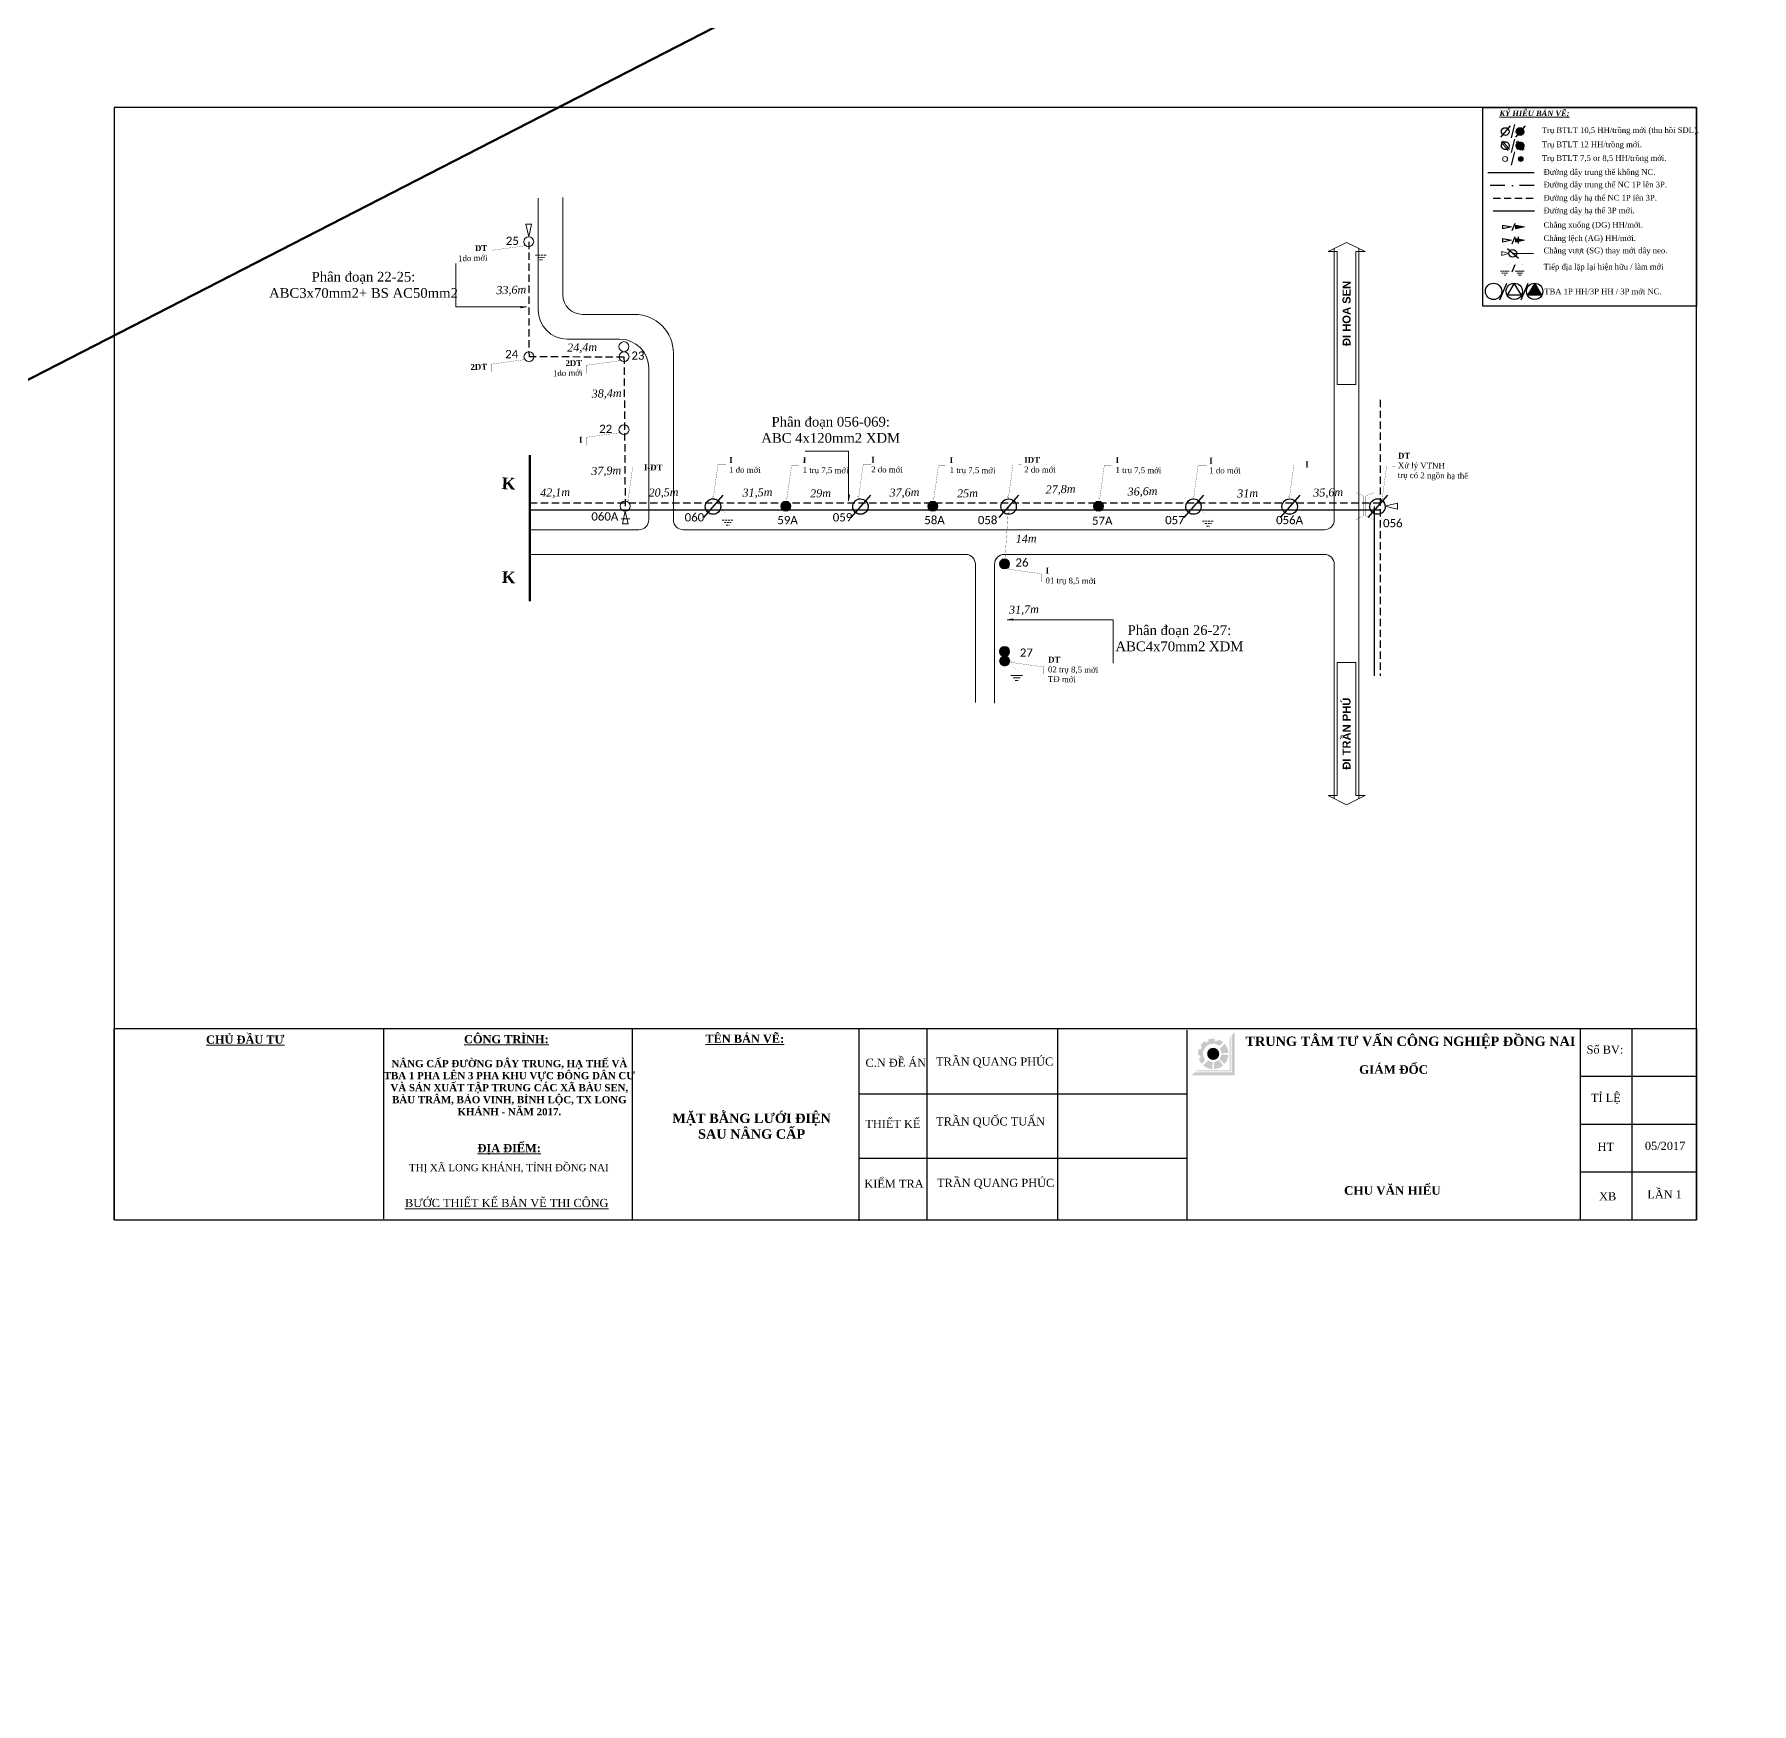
# Model space of a CAD drawing. Header units: metres. Extents: x 429925 to 893472, y 1245258 to 2552490.
# Drawn here: x 445644 to 446526, y 1259853 to 1260710 of the extents above; entities that cross this region are included whole.
import ezdxf

# ---------------------------------------------------------------- set-up
doc = ezdxf.new("R2010")
doc.units = ezdxf.units.M
doc.linetypes.add('DASHDOT', pattern=[1, 0.5, -0.25, 0, -0.25])
doc.linetypes.add('DASHED2', pattern=[0.375, 0.25, -0.125])
doc.layers.add('duong', color=2, linetype='Continuous', lineweight=15)
doc.layers.add('duong bao', color=3, linetype='Continuous', lineweight=13)
doc.layers.add('Khung ten', color=7, linetype='Continuous')
doc.layers.add('KHUNGBANVE', color=6, linetype='Continuous')
doc.styles.add('DAURAO', font='arial.ttf')
doc.styles.get("Standard").update_dxf_attribs({"font": 'arial.ttf'})
doc.styles.add('Unicode', font='times.ttf')
doc.linetypes.add('RAOKEM10', pattern='A,2.5,["x",DAURAO,S=0.75,R=0,X=0,Y=-0.252],2.5', length=5)

# ---------------------------------------------------------------- blocks, each defined once
blk = doc.blocks.new('A$C46BF4DDC')
at = {"color": 9, "linetype": 'Continuous'}
blk.add_line((9.91, 11.46), (0, 0), dxfattribs=at)
blk.add_lwpolyline([(0.89, 5.61, -1), (8.82, 5.61, -1)], format="xyb", close=True, dxfattribs=at)
blk = doc.blocks.new('A$C7B825D87')
at = {"layer": 'duong bao', "color": 1, "linetype": 'DASHED2', "lineweight": 20, "ltscale": 4}
for p, q in [((1.21, 2.48), (7.13, 2.48)), ((2.41, 1.31), (5.91, 1.31)), ((3.34, 0), (4.99, 0))]:
    blk.add_line(p, q, dxfattribs=at)
at = {"layer": 'duong bao', "color": 1, "linetype": 'DASHED2', "lineweight": 20, "ltscale": 4, "const_width": 0.0325}
blk.add_lwpolyline([(0.01, 8.11), (4.17, 5.43), (4.17, 2.48)], dxfattribs=at)
blk = doc.blocks.new('A$C16F73B65')
at = {"layer": 'duong bao', "lineweight": 50, "ltscale": 2}
blk.add_hatch(color=2, dxfattribs=at).paths.add_polyline_path([(0, 2.58, 1), (5.16, 2.58, 1)])
at = {"color": 4, "linetype": 'Continuous', "lineweight": 18}
blk.add_lwpolyline([(0, 2.58, -1), (5.16, 2.58, -1)], format="xyb", close=True, dxfattribs=at)
blk = doc.blocks.new('A$C45A47B40')
at = {"layer": 'duong bao', "color": 1, "lineweight": 20, "ltscale": 4}
for p, q in [((1.21, 2.48), (7.13, 2.48)), ((2.41, 1.31), (5.91, 1.31)), ((3.34, 0), (4.99, 0))]:
    blk.add_line(p, q, dxfattribs=at)
at = {"layer": 'duong bao', "color": 1, "lineweight": 20, "ltscale": 4, "const_width": 0.0325}
blk.add_lwpolyline([(0.01, 8.11), (4.17, 5.43), (4.17, 2.48)], dxfattribs=at)
blk = doc.blocks.new('A$C6542344A')
at = {"color": 9, "linetype": 'Continuous'}
for p, q in [((7.5, 9.8), (0, 1.2)), ((8.7, 8.6), (1.3, 0))]:
    blk.add_line(p, q, dxfattribs=at)
for points in [[(0.3, 4.9, -1), (8.2, 4.9, -1)], [(4.3, 1, -1), (4.3, 8.9, -1)]]:
    blk.add_lwpolyline(points, format="xyb", close=True, dxfattribs=at)

msp = doc.modelspace()

# ---------------------------------------------------------------- hatches: boundary and pattern name
at = {"layer": 'duong bao', "lineweight": 50, "ltscale": 2}
h = msp.add_hatch(color=256, dxfattribs=at)
edge = h.paths.add_edge_path()
edge.add_ellipse((446406.68, 1260660.37), major_axis=(1.4, 1.4), ratio=1, start_angle=364.08942, end_angle=494.94231)
edge.add_ellipse((446406.68, 1260660.37), major_axis=(1.4, 1.4), ratio=1, start_angle=134.94231, end_angle=184.08942)
edge.add_line((446405.38, 1260658.87), (446407.98, 1260661.87))
edge = h.paths.add_edge_path()
edge.add_ellipse((446406.68, 1260660.37), major_axis=(1.4, 1.4), ratio=1, start_angle=184.08942, end_angle=314.94231)
edge.add_ellipse((446406.68, 1260660.37), major_axis=(1.4, 1.4), ratio=1, start_angle=314.94231, end_angle=364.08942)
edge.add_line((446407.98, 1260661.87), (446405.38, 1260658.87))
h = msp.add_hatch(color=256, dxfattribs=at)
h.paths.add_polyline_path([(446398.69, 1260651.16, -1), (446399.47, 1260655.05, -1)], flags=17)
h.paths.add_polyline_path([(446399.47, 1260655.05, 1), (446398.69, 1260651.16, 1)], flags=17)
h = msp.add_hatch(color=256, dxfattribs=at)
edge = h.paths.add_edge_path()
edge.add_ellipse((446406.68, 1260653.05), major_axis=(1.4, 1.4), ratio=1, start_angle=364.08942, end_angle=494.94231)
edge.add_ellipse((446406.68, 1260653.05), major_axis=(1.4, 1.4), ratio=1, start_angle=134.94231, end_angle=184.08942)
edge.add_line((446405.38, 1260651.55), (446407.98, 1260654.55))
edge = h.paths.add_edge_path()
edge.add_ellipse((446406.68, 1260653.05), major_axis=(1.4, 1.4), ratio=1, start_angle=184.08942, end_angle=314.94231)
edge.add_ellipse((446406.68, 1260653.05), major_axis=(1.4, 1.4), ratio=1, start_angle=314.94231, end_angle=364.08942)
edge.add_line((446407.98, 1260654.55), (446405.38, 1260651.55))
h = msp.add_hatch(color=256, dxfattribs=at)
h.paths.add_polyline_path([(446406.29, 1260651.1, -1), (446407.07, 1260654.99, -1)], flags=17)
h.paths.add_polyline_path([(446407.07, 1260654.99, 1), (446406.29, 1260651.1, 1)], flags=17)
for points in [[(446407.07, 1260654.99, -1), (446406.29, 1260651.1, -1)], [(446408.93, 1260611.36), (446404.53, 1260612.3), (446404.53, 1260610.41)], [(446414.17, 1260582.22), (446410.7, 1260576.23), (446417.63, 1260576.23)]]:
    msp.add_hatch(color=256, dxfattribs=at).paths.add_polyline_path(points)
h = msp.add_hatch(color=256, dxfattribs=at)
h.paths.add_polyline_path([(446408.93, 1260604.52), (446405.78, 1260605.2), (446405.78, 1260603.84)])
h.paths.add_polyline_path([(446405.78, 1260603.84), (446405.78, 1260605.2), (446404.53, 1260605.47), (446404.53, 1260603.57)])
at = {"layer": 'Khung ten'}
h = msp.add_hatch(color=160, dxfattribs=at)
h.paths.add_polyline_path([(446260.1, 1260197.56), (446258.54, 1260196), (446258.54, 1260177.02), (446239.55, 1260177.02), (446237.99, 1260175.45), (446260.1, 1260175.45)])
h.paths.add_polyline_path([(446258.02, 1260195.48), (446257.5, 1260194.96), (446257.5, 1260178.06), (446240.6, 1260178.06), (446240.08, 1260177.54), (446258.02, 1260177.54)], flags=17)
for color, points in [(160, [(446254.19, 1260192.39, 0.10032), (446251.5, 1260193.93), (446251.17, 1260192.94, 0.055263), (446249.71, 1260193.25), (446249.81, 1260194.29, 0.110865), (446246.41, 1260193.87), (446246.76, 1260192.89, 0.055263), (446245.42, 1260192.23), (446244.86, 1260193.11, 0.110865), (446242.44, 1260190.69), (446243.32, 1260190.13, 0.055263), (446242.67, 1260188.79), (446241.69, 1260189.14, 0.110865), (446241.27, 1260185.74), (446242.3, 1260185.85, 0.055263), (446242.61, 1260184.38), (446241.62, 1260184.06, 0.10032), (446243.16, 1260181.36), (446245.01, 1260183.21, -0.904534), (446252.34, 1260190.54)]), (1, [(446252.17, 1260186.51, 1), (446245.92, 1260186.51, 1)])]:
    msp.add_hatch(color=color, dxfattribs=at).paths.add_polyline_path(points)
h = msp.add_hatch(color=104, dxfattribs=at)
h.paths.add_polyline_path([(446254.93, 1260191.66), (446252.34, 1260189.06, -0.149436), (446253.21, 1260186.79), (446256.85, 1260187.03, 0.16445)])
h.paths.add_polyline_path([(446256.85, 1260185.99), (446253.21, 1260186.23, -0.16445), (446252.18, 1260183.76), (446254.93, 1260181.36, 0.16445)])
h.paths.add_polyline_path([(446254.19, 1260180.62), (446251.79, 1260183.37, -0.16445), (446249.32, 1260182.35), (446249.57, 1260178.71, 0.16445)])
h.paths.add_polyline_path([(446248.53, 1260178.71), (446248.77, 1260182.35, -0.149436), (446246.49, 1260183.21), (446243.9, 1260180.62, 0.16445)])

# ---------------------------------------------------------------- linework, layer by layer
at = {"color": 7, "linetype": 'Continuous'}
for p, q in [((446403.78, 1260664.08), (446402.15, 1260657.2)), ((446403.78, 1260656.53), (446402.15, 1260649.65)), ((446403.78, 1260649.96), (446402.15, 1260643.08)), ((446402.64, 1260609.46), (446404.23, 1260613.25)), ((446402.64, 1260602.62), (446404.23, 1260606.42)), ((446405.78, 1260602.81), (446405.78, 1260606.23)), ((446405.78, 1260602.81), (446405.78, 1260606.23)), ((446402.64, 1260588.26), (446404.23, 1260592.06)), ((446396.24, 1260573.86), (446399.89, 1260582.56)), ((446407.24, 1260573.86), (446410.88, 1260582.56))]:
    msp.add_line(p, q, dxfattribs=at)
at = {"color": 1, "lineweight": 30, "ltscale": 15}
for p, q in [((446413.95, 1260639.11), (446390.12, 1260639.11)), ((445898.04, 1260465.96), (446334.8, 1260465.96)), ((446331.67, 1260467.73), (446331.67, 1260380.77))]:
    msp.add_line(p, q, dxfattribs=at)
at = {"color": 1, "linetype": 'DASHDOT', "lineweight": 30, "ltscale": 15}
msp.add_line((446413.95, 1260632.65), (446390.12, 1260632.65), dxfattribs=at)
at = {"color": 4, "linetype": 'Continuous', "lineweight": 18}
for p, q in [((445902.31, 1260568.76), (445902.31, 1260626.14)), ((445915.01, 1260576.46), (445915.01, 1260626.41)), ((446317.56, 1260603.44), (446308.03, 1260598.67)), ((446308.03, 1260598.67), (446312.79, 1260598.67)), ((446311.21, 1260460.8), (446311.21, 1260600.26)), ((446312.79, 1260598.67), (446312.79, 1260530.41)), ((446327.08, 1260598.67), (446317.56, 1260603.44)), ((446322.32, 1260530.41), (446322.32, 1260598.67)), ((446322.32, 1260598.67), (446327.08, 1260598.67)), ((446323.91, 1260600.26), (446323.91, 1260317.69)), ((445860.08, 1260570.3), (445860.08, 1260592.6)), ((445951.82, 1260566.46), (445925.01, 1260566.46)), ((445944.12, 1260553.76), (445917.31, 1260553.76)), ((445971.82, 1260460.8), (445971.82, 1260546.46)), ((445959.12, 1260538.76), (445959.12, 1260460.8)), ((446061.81, 1260496.2), (446039.5, 1260496.2)), ((445945.02, 1260461.41), (445949.39, 1260461.39)), ((445954.12, 1260455.8), (445898.04, 1260455.8)), ((446306.21, 1260455.8), (445976.82, 1260455.8)), ((446121.9, 1260443.1), (445898.04, 1260443.1)), ((446306.21, 1260443.1), (446141.75, 1260443.1)), ((446126.9, 1260438.1), (446126.9, 1260367.05)), ((446136.75, 1260438.1), (446136.75, 1260366.72)), ((446311.21, 1260438.1), (446311.21, 1260317.69)), ((446197.65, 1260409.59), (446197.65, 1260387.28)), ((446312.79, 1260387.54), (446312.79, 1260319.27)), ((446322.32, 1260319.27), (446322.32, 1260387.54)), ((446312.79, 1260319.27), (446308.03, 1260319.27)), ((446308.03, 1260319.27), (446317.56, 1260314.51)), ((446317.56, 1260314.51), (446327.08, 1260319.27)), ((446327.08, 1260319.27), (446322.32, 1260319.27))]:
    msp.add_line(p, q, dxfattribs=at)
at = {"color": 5, "linetype": 'DASHED2', "lineweight": 30, "ltscale": 15}
for p, q in [((446392.79, 1260626.14), (446413.99, 1260626.14)), ((445897.47, 1260603.78), (445897.63, 1260544.7)), ((445897.63, 1260544.73), (445946.42, 1260544.7)), ((445946.42, 1260544.7), (445947.01, 1260467.9)), ((446334.8, 1260522.58), (446334.8, 1260380.77)), ((445898.04, 1260469.55), (446335.08, 1260469.55))]:
    msp.add_line(p, q, dxfattribs=at)
at = {"color": 9, "linetype": 'Continuous'}
msp.add_lwpolyline([(445684.51, 1260101.28), (446497.31, 1260101.28), (446497.31, 1260672.78), (445684.51, 1260672.78)], close=True, dxfattribs=at)
at = {"color": 7, "linetype": 'Continuous'}
for points in [[(446387.6, 1260672.78), (446497.31, 1260672.78), (446497.31, 1260570.63), (446387.6, 1260570.63)], [(446397.88, 1260612.3), (446402.28, 1260611.36), (446397.88, 1260610.41)], [(446404.53, 1260612.3), (446408.93, 1260611.36), (446404.53, 1260610.41)], [(446404.53, 1260612.3), (446408.93, 1260611.36), (446404.53, 1260610.41)], [(446397.88, 1260605.47), (446402.28, 1260604.52), (446397.88, 1260603.57)], [(446404.53, 1260605.47), (446408.93, 1260604.52), (446404.53, 1260603.57)], [(446404.53, 1260605.47), (446408.93, 1260604.52), (446404.53, 1260603.57)], [(446400.23, 1260576.23), (446403.69, 1260582.22), (446407.16, 1260576.23)], [(446410.7, 1260576.23), (446414.17, 1260582.22), (446417.63, 1260576.23)], [(446410.7, 1260576.23), (446414.17, 1260582.22), (446417.63, 1260576.23)], [(446410.7, 1260576.23), (446414.17, 1260582.22), (446417.63, 1260576.23)]]:
    msp.add_lwpolyline(points, close=True, dxfattribs=at)
at = {"color": 9, "linetype": 'Continuous'}
for points in [[(446398.69, 1260651.16, -1), (446399.47, 1260655.05, -1)], [(446401.03, 1260652.72, -1), (446397.13, 1260653.49, -1)], [(446406.29, 1260651.1, -1), (446407.07, 1260654.99, -1)], [(446408.63, 1260652.66, -1), (446404.73, 1260653.43, -1)]]:
    msp.add_lwpolyline(points, format="xyb", close=True, dxfattribs=at)
at = {"color": 4, "linetype": 'Continuous', "lineweight": 18}
for points in [[(446397.67, 1260646.28, -1), (446400.25, 1260646.28, -1)], [(445900.05, 1260603.78, -1), (445894.89, 1260603.78, -1)], [(445900.21, 1260544.7, -1), (445895.05, 1260544.7, -1)], [(445948.98, 1260549.86, -1), (445943.82, 1260549.86, -1)], [(445949, 1260544.7, -1), (445943.84, 1260544.7, -1)], [(445949, 1260507.19, -1), (445943.84, 1260507.19, -1)], [(445949.59, 1260467.9, -1), (445944.43, 1260467.9, -1)], [(445996.08, 1260467.7, -1), (445988.14, 1260467.7, -1)], [(446071.82, 1260467.7, -1), (446063.89, 1260467.7, -1)], [(446147.93, 1260467.7, -1), (446140, 1260467.7, -1)], [(446242.87, 1260467.7, -1), (446234.94, 1260467.7, -1)], [(446337.4, 1260467.7, -1), (446329.46, 1260467.7, -1)]]:
    msp.add_lwpolyline(points, format="xyb", close=True, dxfattribs=at)
for points in [[(445897.47, 1260606.36), (445898.94, 1260612.87), (445895.95, 1260612.86), (445897.47, 1260606.36)], [(445893.43, 1260570.63), (445893.42, 1260569.86), (445896.4, 1260570.3), (445860.08, 1260570.3)], [(446061.48, 1260473.66), (446062.25, 1260473.66), (446061.81, 1260470.6), (446061.81, 1260496.2)], [(445947.08, 1260465.32), (445945.6, 1260458.81), (445948.59, 1260458.82), (445947.08, 1260465.32)], [(446337.17, 1260467.91), (446343.68, 1260466.43), (446343.67, 1260469.41), (446337.17, 1260467.91)], [(446146.17, 1260409.25), (446146.19, 1260410.02), (446143.2, 1260409.59), (446197.65, 1260409.59)]]:
    msp.add_lwpolyline(points, dxfattribs=at)
for points in [[(446322.32, 1260530.41), (446322.32, 1260598.67), (446327.08, 1260598.67), (446317.56, 1260603.44), (446308.03, 1260598.67), (446312.79, 1260598.67), (446312.79, 1260530.41)], [(446400.97, 1260597.75), (446397.24, 1260596.76), (446397.24, 1260598.75)], [(446312.79, 1260387.54), (446312.79, 1260319.27), (446308.03, 1260319.27), (446317.56, 1260314.51), (446327.08, 1260319.27), (446322.32, 1260319.27), (446322.32, 1260387.54)]]:
    msp.add_lwpolyline(points, close=True, dxfattribs=at)
at = {"color": 7, "linetype": 'Continuous'}
for points in [[(446388.83, 1260578.26, -1), (446397.22, 1260578.29, -1)], [(446399.48, 1260578.26, -1), (446407.87, 1260578.29, -1)], [(446409.95, 1260578.26, -1), (446418.34, 1260578.29, -1)], [(446409.95, 1260578.26, -1), (446418.34, 1260578.29, -1)], [(446409.95, 1260578.26, -1), (446418.34, 1260578.29, -1)]]:
    msp.add_lwpolyline(points, format="xyb", close=True, dxfattribs=at)
at = {"color": 4, "linetype": 'Continuous', "lineweight": 18}
for centre, radius, start, end in [((445925.01, 1260576.46), 10, 180, 270), ((445917.31, 1260568.76), 15, 180, 270), ((445951.82, 1260546.46), 20, 360, 90), ((445944.12, 1260538.76), 15, 0, 90), ((445954.12, 1260460.8), 5, 270, 0), ((445976.82, 1260460.8), 5, 180, 270), ((446306.21, 1260460.8), 5, 270, 0), ((446121.9, 1260438.1), 5, 0, 90), ((446141.75, 1260438.1), 5, 90, 180), ((446306.21, 1260438.1), 5, 0, 90)]:
    msp.add_arc(centre, radius, start, end, dxfattribs=at)
at = {"layer": 'duong bao', "lineweight": 50, "ltscale": 2}
for p, q in [((434300.08, 1254706.74), (452042.86, 1263822.17)), ((445898.04, 1260494.05), (445898.04, 1260419.07))]:
    msp.add_line(p, q, dxfattribs=at)
at = {"layer": 'duong bao', "color": 6, "linetype": 'RAOKEM10', "lineweight": 30, "ltscale": 2}
msp.add_line((446392.79, 1260619.64), (446413.99, 1260619.64), dxfattribs=at)
at = {"layer": 'duong bao', "lineweight": 18, "ltscale": 2}
msp.add_line((446413.6, 1260597.7), (446403.01, 1260597.7), dxfattribs=at)
at = {"layer": 'duong bao', "color": 4, "lineweight": 15, "ltscale": 2, "const_width": 0.1}
for points in [[(445894.51, 1260602.35), (445895.54, 1260601.67), (445878.3, 1260599.31), (445878.29, 1260595.09)], [(445894.38, 1260543.88), (445895.41, 1260543.2), (445878.17, 1260540.84), (445878.16, 1260536.62)], [(445943.24, 1260543.32), (445944.26, 1260542.64), (445927.03, 1260540.28), (445927.01, 1260536.06)], [(445943.37, 1260506.34), (445944.39, 1260505.66), (445927.16, 1260503.3), (445927.14, 1260499.08)], [(445947.8, 1260471.66), (445948.49, 1260470.64), (445950.84, 1260487.87), (445955.06, 1260487.89)], [(445991.58, 1260472.91), (445992.27, 1260471.89), (445994.62, 1260489.12), (445998.84, 1260489.14)], [(446029.39, 1260472.46), (446030.07, 1260471.44), (446032.43, 1260488.67), (446036.65, 1260488.68)], [(446066.24, 1260473.08), (446066.92, 1260472.06), (446069.28, 1260489.29), (446073.5, 1260489.31)], [(446104.87, 1260472.46), (446105.55, 1260471.44), (446107.91, 1260488.67), (446112.13, 1260488.68)], [(446143.17, 1260473.04), (446143.85, 1260472.02), (446146.21, 1260489.25), (446150.43, 1260489.27)], [(446190.05, 1260472.46), (446190.73, 1260471.44), (446193.09, 1260488.67), (446197.31, 1260488.68)], [(446238.22, 1260472.6), (446238.91, 1260471.58), (446241.26, 1260488.81), (446245.48, 1260488.82)], [(446287.5, 1260473.2), (446288.18, 1260472.18), (446290.54, 1260489.41), (446294.76, 1260489.43)], [(446335.08, 1260472.19), (446335.76, 1260471.17), (446338.12, 1260488.4), (446342.34, 1260488.41)], [(446144.62, 1260436.22), (446143.6, 1260435.54), (446160.83, 1260433.18), (446160.85, 1260428.96)], [(446145.88, 1260388.36), (446144.86, 1260387.68), (446162.09, 1260385.32), (446162.11, 1260381.11)]]:
    msp.add_lwpolyline(points, dxfattribs=at)
at = {"layer": 'duong bao', "lineweight": 50, "ltscale": 2, "const_width": 0.1}
for points in [[(446322.15, 1260474.94), (446326.29, 1260473.16), (446326.29, 1260462.96), (446322, 1260460.75)], [(446331.63, 1260474.94), (446327.48, 1260473.16), (446327.48, 1260462.96), (446331.78, 1260460.75)]]:
    msp.add_lwpolyline(points, dxfattribs=at)
at = {"layer": 'duong bao', "color": 6, "linetype": 'RAOKEM10', "lineweight": 30, "ltscale": 2, "const_width": 0.1}
msp.add_lwpolyline([(446143.97, 1260467.7), (446141.91, 1260438.22), (446141.91, 1260393.24)], dxfattribs=at)
at = {"layer": 'KHUNGBANVE', "color": 2}
for p, q in [((445684.51, 1260101.28), (445684.51, 1260199.44)), ((446497.31, 1260199.44), (445684.51, 1260199.44)), ((445822.99, 1260101.72), (445822.99, 1260199.58)), ((445950.84, 1260101.28), (445950.84, 1260199.44)), ((446067.29, 1260100.76), (446067.29, 1260199.44)), ((446102.19, 1260100.98), (446102.19, 1260199.44)), ((446169.27, 1260101.28), (446169.27, 1260199.14)), ((446235.73, 1260101.28), (446235.73, 1260198.62)), ((446437.66, 1260101.06), (446437.66, 1260199.44)), ((446464.17, 1260101.06), (446464.17, 1260199.44)), ((446497.31, 1260199.44), (446497.31, 1260101.28)), ((446497.31, 1260174.84), (446437.66, 1260174.84)), ((446235.73, 1260165.8), (446067.29, 1260165.8)), ((446497.31, 1260150.25), (446437.66, 1260150.25)), ((446235.73, 1260132.73), (446067.29, 1260132.73)), ((446497.31, 1260125.65), (446437.66, 1260125.65)), ((445684.51, 1260101.28), (446497.31, 1260101.28))]:
    msp.add_line(p, q, dxfattribs=at)

# ---------------------------------------------------------------- block references
at = {"color": 4, "linetype": 'Continuous', "lineweight": 18, "yscale": 0.5, "zscale": 0.5}
for p, xscale, rotation in [((446396.6, 1260657.57), 0.5000000000041764, 359.9423113320694), ((446404.25, 1260657.57), 0.5000000000041764, 359.9423113320694), ((446400.14, 1260600.18), 0.5000000000211088, 269.9863334116617)]:
    msp.add_blockref('A$C46BF4DDC', p, dxfattribs=dict(at, xscale=xscale, rotation=rotation))
at = {"color": 4, "linetype": 'Continuous', "lineweight": 18, "rotation": 359.190150887879}
for p in [(445987.18, 1260462.16), (446062.92, 1260462.16), (446139.03, 1260462.16), (446233.97, 1260462.16), (446283.4, 1260462.16), (446328.5, 1260462.16)]:
    msp.add_blockref('A$C46BF4DDC', p, dxfattribs=at)
at = {"layer": 'duong bao', "lineweight": 50, "ltscale": 2, "xscale": 0.4999999999677948, "yscale": 0.5, "zscale": 0.5, "rotation": 78.73382310779768}
for p in [(446401.08, 1260650.53), (446408.68, 1260650.47)]:
    msp.add_blockref('A$C6542344A', p, dxfattribs=at)
at = {"layer": 'duong bao', "lineweight": 50, "ltscale": 2}
for name, p, xscale, yscale, zscale in [('A$C16F73B65', (446405.7, 1260644.99), 0.5, 0.5, 0.5), ('A$C7B825D87', (446402.06, 1260586.61), -0.8000000000029104, 0.7999999999883585, 0.8), ('A$C45A47B40', (446409.82, 1260586.63), -0.8000000000029104, 0.7999999999883585, 0.8)]:
    msp.add_blockref(name, p, dxfattribs=dict(at, xscale=xscale, yscale=yscale, zscale=zscale))
for name, p in [('A$C7B825D87', (445899.68, 1260594.4)), ('A$C7B825D87', (445995.56, 1260458.2)), ('A$C16F73B65', (446026.93, 1260465.29)), ('A$C16F73B65', (446102.41, 1260465.29)), ('A$C16F73B65', (446187.59, 1260465.29)), ('A$C7B825D87', (446242.31, 1260457.66)), ('A$C16F73B65', (446139.33, 1260435.64)), ('A$C16F73B65', (446139.33, 1260390.66)), ('A$C16F73B65', (446139.36, 1260385.78)), ('A$C45A47B40', (446143.97, 1260378.4))]:
    msp.add_blockref(name, p, dxfattribs=at)

# ---------------------------------------------------------------- texts
at = {"color": 4, "linetype": 'Continuous', "lineweight": 18, "attachment_point": 5}
for s, insert, char_height, width in [('\\C7;\\fTimes New Roman|b1|i1|;\\H2.8669647164643;\\LKÝ HIỆU BẢN VẼ\\l\\L:\\l', (446414.06, 1260669.31), 2.867, 49.2057), ('{\\fTimes New Roman|b0|i0|c0|p18;\\C7;Phân đoạn 22-25:\\PABC3x70mm2+ BS AC50mm2}', (445812.61, 1260581.58), 5, 150.7075), ('{\\fTimes New Roman|b0|i0|c0|p18;\\C7;Phân đoạn 056-069:\\PABC 4x120mm2 XDM}', (446052.6, 1260507.09), 5, 159.6171), ('{\\fCalibri|b0|i0|c0|p34;\\H1x;\\C7;060A}', (445936.57, 1260462.6), 4.2333, 21.59), ('\\C7;\\fCalibri|b0|i0|;\\H4.2333171844482;060', (445982.59, 1260462.15), 4.2333, 21.59), ('{\\fCalibri|b0|i0|c0|p34;\\C7;59A}', (446030.43, 1260460.75), 4.2333, 21.59), ('\\C7;\\fCalibri|b0|i0|;\\H4.2333171844482;059', (446058.65, 1260462.15), 4.2333, 21.59), ('{\\fCalibri|b0|i0|c0|p34;\\H1x;\\C7;58A}', (446105.91, 1260460.75), 4.2333, 21.59), ('\\C7;\\fCalibri|b0|i0|;\\H4.2333171844482;058', (446133.17, 1260460.75), 4.2333, 21.59), ('{\\fCalibri|b0|i0|c0|p34;\\H1x;\\C7;57A}', (446192.07, 1260460.44), 4.2333, 21.59), ('\\C7;\\fCalibri|b0|i0|;\\H4.2333171844482;057', (446229.38, 1260460.75), 4.2333, 21.59), ('{\\fCalibri|b0|i0|c204|p34;\\H1x;\\C7;05\\fCalibri|b0|i0|c0|p34;6A}', (446288.27, 1260460.75), 4.2333, 21.59), ('{\\fCalibri|b0|i0|c0|p34;\\H1x;\\C7;056}', (446341.31, 1260459.17), 4.2333, 21.59), ('{\\fCalibri|b0|i0|c0|p34;\\C7;26}', (446150.82, 1260438.95), 4.2333, 21.59), ('{\\fTimes New Roman|b0|i0|c0|p18;\\C7;Phân đoạn 26-27:\\PABC4x70mm2 XDM}', (446231.69, 1260400.01), 5, 159.6171), ('{\\fCalibri|b0|i0|c0|p34;\\C7;27}', (446153.09, 1260392.65), 4.2333, 21.59)]:
    msp.add_mtext(s, dxfattribs=dict(at, insert=insert, char_height=char_height, width=width))
at = {"char_height": 2.9352, "attachment_point": 4}
for s, insert, width in [('{\\fTimes New Roman|b0|i0|c0|p18;\\C7;Trụ BTLT 10,5 HH/trồng mới (thu hồi SDL).}', (446417.79, 1260660.65), 78.7288), ('{\\fTimes New Roman|b0|i0|c0|p18;\\C7;Trụ BTLT 12 HH/trồng mới.}', (446417.79, 1260653.32), 78.7288), ('{\\fTimes New Roman|b0|i0|c0|p18;\\C7;Trụ BTLT 7,5 or 8,5 HH/trồng mới.}', (446417.79, 1260646.29), 78.7288), ('{\\fTimes New Roman|b0|i0|c0|p18;\\H1x;\\C7;Đường dây trung thế không NC.}', (446418.73, 1260639.11), 60.7348), ('{\\fTimes New Roman|b0|i0|c0|p18;\\C7;Đường dây trung thế NC 1P lên 3P.}', (446418.73, 1260632.65), 65.0554), ('{\\fTimes New Roman|b0|i0|c0|p18;\\C7;Đường dây hạ thế NC 1P lên 3P.}', (446418.73, 1260625.89), 69.8685), ('{\\fTimes New Roman|b0|i0|c0|p18;\\C7;Đường dây hạ thế 3P mới.}', (446418.73, 1260619.39), 69.8685), ('{\\fTimes New Roman|b0|i0|c0|p18;\\C7;Chằng xuống (DG) HH/mới.}', (446418.73, 1260611.99), 67.094), ('{\\fTimes New Roman|b0|i0|c0|p18;\\C7;Chằng lệch (AG) HH/mới.}', (446418.73, 1260605.15), 67.094), ('{\\fTimes New Roman|b0|i0|c0|p18;\\C7;Chằng vượt (SG) thay mới dây neo.}', (446418.73, 1260598.78), 67.094), ('{\\fTimes New Roman|b0|i0|c0|p18;\\C7;Tiếp địa lặp lại hiện hữu / làm mới}', (446418.7, 1260590.48), 67.094), ('{\\fTimes New Roman|b0|i0|c0|p18;\\C7;TBA 1P HH/3P HH / 3P mới NC.}', (446419.09, 1260578.18), 74)]:
    msp.add_mtext(s, dxfattribs=dict(at, insert=insert, width=width))
at = {"color": 4, "linetype": 'Continuous', "lineweight": 18}
for s, insert, char_height, width, attachment_point, rotation in [('{\\fCalibri|b0|i0|c0|p34;\\C7;25}', (445889.07, 1260604.22), 4.2333, 21.59, 5, 359.80157), ('{\\fTimes New Roman|b1|i0|c0|p18;\\C7;DT\\P\\fTimes New Roman|b0|i0|c0|p18;1do mới}', (445876.25, 1260598.06), 3, 22.225, 6, 1.49443), ('{\\fTimes New Roman|b0|i1|c0|p18;\\C7;33,6m}', (445888.53, 1260578.58), 4.1093, 22.225, 5, 1.49443), ('\\C7;\\fArial Unicode MS|b1|i0|;\\H4.1092942200601;ĐI HOA SEN', (446317.56, 1260566.92), 4.1093, 73.025, 5, 90), ('{\\fCalibri|b0|i0|c0|p34;\\C7;24}', (445888.74, 1260546.03), 4.2333, 21.59, 5, 359.80157), ('{\\fTimes New Roman|b0|i1|c0|p18;\\C7;24,4m}', (445924.92, 1260549.04), 4.1093, 22.225, 5, 1.49443), ('{\\fCalibri|b0|i0|c0|p34;\\C7;23}', (445953.56, 1260545.25), 4.2333, 21.59, 5, 359.80157), ('{\\fTimes New Roman|b1|i0|c0|p18;\\C7;2DT}', (445876.12, 1260539.59), 3, 22.225, 6, 1.49443), ('{\\fTimes New Roman|b1|i0|c0|p18;\\C7;2DT\\P\\fTimes New Roman|b0|i0|c0|p18;1do mới}', (445924.97, 1260539.02), 3, 22.225, 6, 1.49443), ('{\\fTimes New Roman|b0|i1|c0|p18;\\C7;38,4m}', (445937.5, 1260525.4), 4.1093, 22.225, 5, 1.49443), ('{\\fCalibri|b0|i0|c0|p34;\\C7;22}', (445937.01, 1260507.62), 4.2333, 21.59, 5, 359.80157), ('{\\fTimes New Roman|b1|i0|c0|p18;\\C7;I}', (445925.1, 1260502.05), 3, 22.225, 6, 1.49443), ('{\\fTimes New Roman|b1|i0|c0|p18;\\C7;I\\P\\fTimes New Roman|b0|i0|c0|p18;1 do mới}', (446000.42, 1260489.1), 3, 24.4669, 4, 359.39231), ('{\\fTimes New Roman|b1|i0|c0|p18;\\C7;I\\P\\fTimes New Roman|b0|i0|c0|p18;1 trụ 7,5 mới}', (446038.22, 1260488.65), 3, 24.4669, 4, 359.39231), ('{\\fTimes New Roman|b1|i0|c0|p18;\\C7;I\\P\\fTimes New Roman|b0|i0|c0|p18;2 do mới}', (446073.39, 1260489.28), 3, 24.4669, 4, 359.39231), ('{\\fTimes New Roman|b1|i0|c0|p18;\\C7;I\\P\\fTimes New Roman|b0|i0|c0|p18;1 trụ 7,5 mới}', (446113.7, 1260488.65), 3, 24.4669, 4, 359.39231), ('{\\fTimes New Roman|b1|i0|c0|p18;\\C7;IDT\\P\\fTimes New Roman|b0|i0|c0|p18;2 do mới}', (446152, 1260489.23), 3, 24.4669, 4, 359.39231), ('{\\fTimes New Roman|b1|i0|c0|p18;\\C7;I\\P\\fTimes New Roman|b0|i0|c0|p18;1 trụ 7,5 mới}', (446198.88, 1260488.65), 3, 24.4669, 4, 359.39231), ('{\\fTimes New Roman|b1|i0|c0|p18;\\C7;I\\P\\fTimes New Roman|b0|i0|c0|p18;1 do mới}', (446247.06, 1260488.79), 3, 24.4669, 4, 359.39231), ('{\\fTimes New Roman|b1|i0|c0|p18;\\C7;DT\\P\\fTimes New Roman|b0|i0|c0|p18;Xử lý VTNH\\Ptrụ có 2 ngồn hạ thế}', (446343.91, 1260488.38), 3, 37.0536, 4, 359.39231), ('{\\fTimes New Roman|b1|i0|c0|p18;\\C7;K}', (445887.15, 1260479.55), 6, 22.4014, 5, 357.75478), ('{\\fTimes New Roman|b0|i1|c0|p18;\\C7;37,9m}', (445937.31, 1260485.68), 4.1093, 22.225, 5, 1.49443), ('{\\fTimes New Roman|b1|i0|c0|p18;\\C7;I-DT}', (445956.64, 1260487.85), 3, 24.4669, 4, 359.39231), ('{\\fTimes New Roman|b1|i0|c0|p18;\\C7;I}', (446296.33, 1260489.4), 3, 24.4669, 4, 359.39231), ('{\\fTimes New Roman|b0|i1|c0|p18;\\C7;42,1m}', (445911.04, 1260474.52), 4.1093, 22.225, 5, 1.49443), ('{\\fTimes New Roman|b0|i1|c0|p18;\\C7;20,5m}', (445966.72, 1260474.52), 4.1093, 22.225, 5, 1.49443), ('{\\fTimes New Roman|b0|i1|c0|p18;\\C7;31,5m}', (446014.99, 1260474.52), 4.1093, 22.225, 5, 1.49443), ('{\\fTimes New Roman|b0|i1|c0|p18;\\C7;29m}', (446047.37, 1260474.52), 4.1093, 22.225, 5, 1.49443), ('{\\fTimes New Roman|b0|i1|c0|p18;\\C7;37,6m}', (446090.47, 1260474.52), 4.1093, 22.225, 5, 1.49443), ('{\\fTimes New Roman|b0|i1|c0|p18;\\C7;25m}', (446122.85, 1260474.52), 4.1093, 22.225, 5, 1.49443), ('{\\fTimes New Roman|b0|i1|c0|p18;\\C7;27,8m}', (446170.66, 1260476.16), 4.1093, 22.225, 5, 1.49443), ('{\\fTimes New Roman|b0|i1|c0|p18;\\C7;36,6m}', (446212.75, 1260475.07), 4.1093, 22.225, 5, 1.49443), ('{\\fTimes New Roman|b0|i1|c0|p18;\\C7;31m}', (446266.74, 1260474.52), 4.1093, 22.225, 5, 1.49443), ('{\\fTimes New Roman|b0|i1|c0|p18;\\C7;35,6m}', (446308.12, 1260474.52), 4.1093, 22.225, 5, 1.49443), ('{\\fTimes New Roman|b0|i1|c0|p18;\\C7;14m}', (446152.97, 1260451.23), 4.1093, 22.225, 5, 1.49443), ('{\\fTimes New Roman|b1|i0|c0|p18;\\C7;K}', (445887.22, 1260431.36), 6, 22.4014, 5, 357.75478), ('{\\fTimes New Roman|b1|i0|c0|p18;\\C7;I\\P\\fTimes New Roman|b0|i0|c0|p18;01 trụ 8,5 mới}', (446162.94, 1260431.92), 3, 28.092, 4, 359.27327), ('{\\fTimes New Roman|b0|i1|c0|p18;\\C7;31,7m}', (446151.85, 1260414.39), 4.1093, 22.225, 5, 1.49443), ('{\\fTimes New Roman|b1|i0|c0|p18;\\C7;DT\\P\\fTimes New Roman|b0|i0|c0|p18;02 trụ 8,5 mới\\PTĐ mới}', (446164.2, 1260384.07), 3, 28.092, 4, 359.27327), ('\\C7;\\fArial Unicode MS|b1|i0|;\\H4.1092942200601;ĐI TRẦN PHÚ', (446317.56, 1260351.02), 4.1093, 73.025, 5, 90)]:
    msp.add_mtext(s, dxfattribs=dict(at, insert=insert, char_height=char_height, width=width, attachment_point=attachment_point, rotation=rotation))
at = {"layer": 'duong', "attachment_point": 2, "style": 'Unicode'}
for s, insert, char_height, width in [('{\\fTimes New Roman|b1|i0|c0|p18;\\LCHỦ ĐẦU TƯ}', (445751.87, 1260195.95), 4.1939, 338.0455), ('{\\fTimes New Roman|b1|i0|c0|p18;\\LCÔNG TRÌNH:}', (445886, 1260196.15), 4.1939, 338.0455), ('{\\fTimes New Roman|b1|i0|c0|p18;\\LTÊN BẢN VẼ:}', (446008.46, 1260196.39), 4.1939, 338.0455), ('{\\fTimes New Roman|b1|i0|c0|p18;TRUNG TÂM TƯ VẤN CÔNG NGHIỆP ĐỒNG NAI}', (446350.37, 1260195.41), 4.8561, 338.0455), ('{\\fTimes New Roman|b1|i0|c0|p18;NÂNG CẤ\\fTimes New Roman|b1|i0|c163|p18;P ĐƯ\\fTimes New Roman|b1|i0|c0|p18;ỜNG DÂY TRUNG, HẠ THẾ VÀ TBA 1 PHA LÊN 3 PHA KHU VỰ\\fTimes New Roman|b1|i0|c163|p18;C ĐÔNG DÂN CƯ VÀ S\\fTimes New Roman|b1|i0|c0|p18;ẢN XUẤT TẬP TRUNG CÁC XÃ BÀU SEN, BÀU TRÂM, BẢO VINH, BÌNH LỘ\\fTimes New Roman|b1|i0|c163|p18;C, TX LONG KHÁNH - NĂM \\fTimes New Roman|b1|i0|c0|p18;2017.}', (445887.54, 1260183.37), 3.70861, 130.2593), ('C.N ĐỀ ÁN', (446086.03, 1260184.05), 4.194, 338.0455), ('TRẦN QUANG PHÚC', (446136.8, 1260184.65), 4.1939, 338.0455), ('Số BV:', (446450.26, 1260190.81), 4.194, 338.0455), ('{\\fTimes New Roman|b1|i0|c0|p18;GIÁM ĐỐC}', (446341.7, 1260180.68), 4.4146, 338.0455), ('TỈ LỆ', (446450.72, 1260166.02), 4.194, 338.0455), ('{\\fTimes New Roman|b1|i0|c163|p18;MẶT \\fTimes New Roman|b1|i0|c0|p18;BẰNG\\fTimes New Roman|b1|i0|c163|p18; \\fTimes New Roman|b1|i0|c0|p18;LƯỚI ĐIỆN SAU NÂNG CẤP}', (446011.96, 1260155.87), 4.85606, 83.9957), ('THIẾT KẾ', (446084.51, 1260152.6), 4.194, 338.0455), ('TRẦN QUỐC TUẤN', (446134.7, 1260153.9), 4.1939, 338.0455), ('{\\fTimes New Roman|b1|i0|c0|p18;\\LĐỊA ĐIẾM:}', (445887.46, 1260140.15), 4.1939, 128.0996), ('HT', (446450.7, 1260140.85), 4.194, 338.0455), ('05/2017', (446481.16, 1260141.34), 4.194, 338.0455), ('THỊ XÃ LONG KHÁNH, TỈNH ĐỒNG NAI', (445887.26, 1260129.93), 3.7086, 129.5413), ('KIỂM TRA', (446085.08, 1260121.89), 4.194, 338.0455), ('TRẦN QUANG PHÚC', (446137.3, 1260122.34), 4.1939, 338.0455), ('{\\LBƯỚC THIẾT KẾ BẢN VẼ THI CÔNG}', (445886.18, 1260112.01), 4.1939, 338.0455), ('{\\fTimes New Roman|b1|i0|c0|p18;CHU VĂN HIẾU}', (446341.11, 1260118.54), 4.4146, 338.0455), ('XB', (446451.67, 1260115.4), 4.194, 338.0455), ('LẦN 1', (446480.89, 1260116.46), 4.194, 338.0455)]:
    msp.add_mtext(s, dxfattribs=dict(at, insert=insert, char_height=char_height, width=width))

doc.saveas('drawing.dxf')
